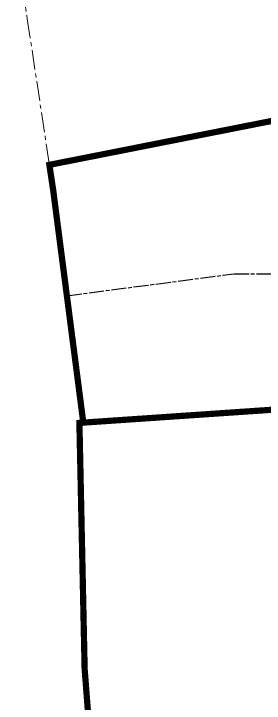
# Model space of a CAD drawing. Header units: millimetres. Extents: x 125232 to 134072, y 142885 to 152835.
# Drawn here: x 125543 to 125944, y 148091 to 149199 of the extents above; entities that cross this region are included whole.
import ezdxf

# ---------------------------------------------------------------- set-up
doc = ezdxf.new("R2010")
doc.units = ezdxf.units.MM
doc.linetypes.add('ACAD_ISO08W100', pattern=[36, 24, -3, 6, -3])
doc.linetypes.add('CENTER', pattern=[50.79999999999998, 31.75, -6.349999999999998, 6.349999999999998, -6.349999999999998])
doc.layers.add('super block', color=6, linetype='CENTER', lineweight=0)
doc.layers.add('老城北中心线', color=7, linetype='ACAD_ISO08W100')

msp = doc.modelspace()

# ---------------------------------------------------------------- linework, layer by layer
at = {"layer": 'super block'}
msp.add_lwpolyline([(126074.1368148033, 149197.2997421657), (126059.0450207635, 149225.2058446018), (126033.1165358547, 149273.1499759603), (125922.8057274288, 149464.629886475), (125897.0982408133, 149444.4577664459), (125810.0901721206, 149394.2610352934), (125701.0242212711, 149359.9801530572), (125596.6811062809, 149341.4819198309), (125542.6866086492, 149335.2305567933), (125564.3426330468, 149191.4359840355), (125599.6970994439, 148956.6846604638), (125855.5649913599, 149007.2889785884), (126134.5637552313, 149062.4680090546), (126110.9611168721, 149119.4755727254)], close=True, dxfattribs=at)
at = {"layer": 'super block', "const_width": 10}
for points in [[(126206.018103748, 148833.2435012999), (126177.2809548269, 148940.8077619376), (126138.4786652836, 149053.0123083538), (126134.5637552313, 149062.4680090546), (125855.5649913599, 149007.2889785884), (125599.6970994439, 148956.6846604638), (125605.8451649195, 148915.8619114627), (125654.1417529036, 148542.4184359184), (125811.6967550666, 148553.1777091763), (126100.2481742182, 148572.8825965171), (126100.2489244992, 148572.917932019), (126100.2529386893, 148572.882921878), (126243.7956535494, 148582.6853100736), (126241.3957437104, 148605.8188929648), (126226.0733428606, 148730.9935798157)], [(126248.3798711052, 148508.3259001536), (126246.3017403367, 148558.5282498855), (126243.7956535494, 148582.6853100736), (126100.2481742182, 148572.8825965171), (125811.6967550666, 148553.1777091763), (125647.8762740507, 148541.9905726443), (125656.2724410767, 148146.4703320142), (125657.5450998924, 148129.9409369851), (125664.3628454625, 148041.3915093257), (125685.6043958932, 147852.0482912007), (125838.8325966076, 147849.4171986622), (125976.0695465408, 147847.0606930496), (126253.7933333948, 147845.7433228784), (126259.6213101971, 147846.8045887675), (126245.5311655556, 147872.5553311252), (126228.1215871843, 147919.5449457611), (126215.6075334373, 147979.0166579211), (126212.6006979335, 148026.5631513247), (126219.5558372902, 148114.4556683875)]]:
    msp.add_lwpolyline(points, close=True, dxfattribs=at)
at = {"layer": '老城北中心线'}
msp.add_lwpolyline([(125627.7698229077, 148746.3339836945), (125895.8904209747, 148781.5234787382), (125969.6282575612, 148781.5234787382), (126036.802724288, 148741.0262029281), (126090.3781991358, 148651.222134462), (126100.2489244992, 148572.917932019)], dxfattribs=at)

doc.saveas('drawing.dxf')
